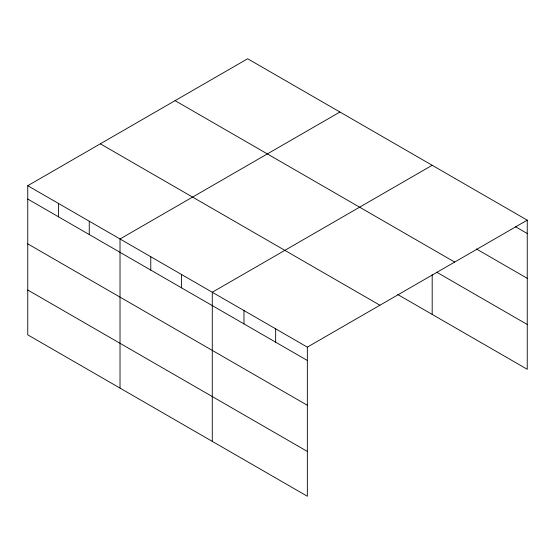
<?xml version="1.0" encoding="UTF-8"?>
<svg xmlns="http://www.w3.org/2000/svg" width="555" height="555" viewBox="0 0 555 555"><rect width="100%" height="100%" fill="white"/><g stroke="black" fill="none" stroke-linecap="round" stroke-linejoin="round"><path stroke-width="0.83" d="M27.75 185.71L307.345 347.132L307.345 496.253L27.75 334.832L27.75 185.71L247.655 58.747L527.25 220.168L527.25 369.29L397.685 294.483M339.924 112.02L120.019 238.983L120.019 388.098M432.185 165.286L212.281 292.249L212.281 441.371M307.345 347.132L527.25 220.168M515.456 226.711L527.25 233.516M476.405 248.966L527.25 278.326M175.089 100.649L454.684 262.071M436.612 272.151L527.25 324.488M100.316 143.814L379.911 305.236M27.75 199.058L307.345 360.479M27.75 243.86L307.345 405.282M27.75 290.022L307.345 451.444M432.185 274.774L432.185 314.407M275.655 328.837L275.655 342.185M243.971 310.543L243.971 323.891M181.527 274.496L181.527 287.837M150.773 256.736L150.773 270.084M89.258 221.223L89.258 234.571M58.504 203.47L58.504 216.811"/></g></svg>
